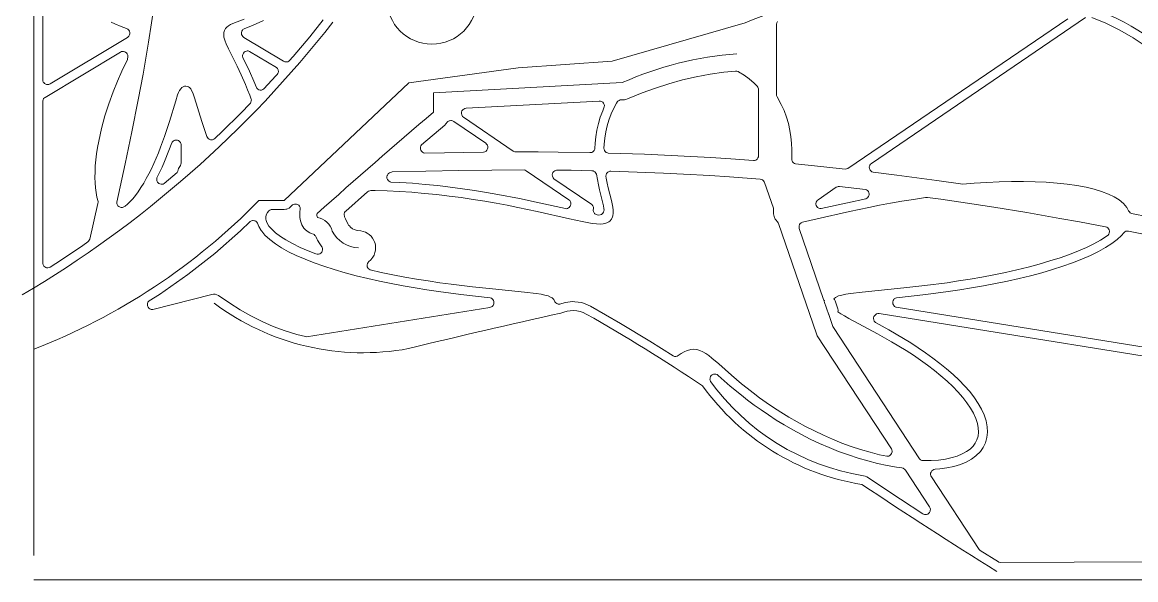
# Model space of a CAD drawing. Header units: inches. Extents: x 36 to 188, y -75 to 56.
# Drawn here: x 145.97 to 173.2, y 17.31 to 30.96 of the extents above; entities that cross this region are included whole.
import ezdxf

# ---------------------------------------------------------------- set-up
doc = ezdxf.new("R2010")
doc.units = ezdxf.units.IN
doc.layers.add('01_ORIGINAL_PLAN', color=7, linetype='Continuous', lineweight=20)
doc.layers.add('02_CONCEPT_CLOSED_AREAS', color=7, linetype='Continuous', lineweight=15)

# ---------------------------------------------------------------- blocks, each defined once
blk = doc.blocks.new('03_STARFISH')
at = {"layer": '01_ORIGINAL_PLAN'}
for p, q in [((36.248, 17.906), (36.248, 55.9)), ((71.442, 17.312), (36.248, 17.312))]:
    blk.add_line(p, q, dxfattribs=at)
for points in [[(53.65, 30.945, -0.14301), (60.243, 31.63, -0.286424), (65.36, 28.431), (66.481, 23.89, -0.272091), (64.9, 18.954), (63.661, 17.533)], [(53.65, 30.945), (50.4, 30.004), (48.095, 29.84), (45.427, 29.473), (42.376, 26.597), (41.758, 26.597, -0.10797), (36.248, 22.954)]]:
    blk.add_lwpolyline(points, format="xyb", dxfattribs=at)
blk.add_lwpolyline([(46.027, 28.759), (46.027, 29.23), (50.643, 29.479)], dxfattribs=at)
blk.add_circle((45.989, 31.521), 1.1, dxfattribs=at)
for centre, radius, start, end in [((22.02, 47.825), 27.364, 300.648, 321.9453), ((54.073, 21.787), 8.422, 94.2501, 114.0352), ((177.596, -125.015), 202.378, 130.55026, 131.62005), ((43.293, 26.24), 0.119, 162.5746, 211.3187), ((43.119, 25.741), 0.443, 13.2811, 80.611), ((44.225, 26.196), 0.761, 207.5896, 267.5639), ((44.306, 28.951), 6.083, 233.183, 280.5392), ((83.889, -134.15), 161.762, 102.40484, 103.75801), ((49.433, 23.211), 0.689, 61.2688, 115.2094), ((27.349, -15.654), 45.391, 56.1832, 60.407), ((57.468, 25.543), 5.979, 215.6658, 260.7622), ((129.159, 128.7), 131.041, 236.3299, 238.04792)]:
    blk.add_arc(centre, radius, start, end, dxfattribs=at)
at = {"layer": '02_CONCEPT_CLOSED_AREAS'}
for points in [[(38.147, 30.958), (38.233, 30.917), (38.386, 30.853), (38.521, 30.802), (38.549, 30.787), (38.572, 30.765), (38.589, 30.739), (38.598, 30.708), (38.599, 30.677), (38.591, 30.646), (38.576, 30.618), (38.554, 30.595), (38.541, 30.586), (36.65, 29.45), (36.621, 29.437), (36.589, 29.432), (36.574, 29.433), (36.558, 29.436), (36.529, 29.448), (36.515, 29.457), (36.493, 29.479), (36.484, 29.492), (36.472, 29.521), (36.468, 29.552), (36.469, 37.676)], [(43.33, 31.014), (42.999, 30.601), (42.593, 30.118), (42.501, 30.015), (42.489, 30.006), (42.462, 29.992), (42.448, 29.988), (42.418, 29.985), (42.388, 29.99), (42.36, 30.002), (41.388, 30.586), (41.363, 30.606), (41.345, 30.632), (41.333, 30.661), (41.33, 30.693), (41.331, 30.708), (41.34, 30.739), (41.357, 30.765), (41.368, 30.777), (41.394, 30.795), (41.619, 30.884), (41.779, 30.956), (41.869, 31.002)], [(41.393, 31.031), (41.157, 30.944), (41.064, 30.902), (41.013, 30.872), (40.973, 30.839), (40.94, 30.803), (40.914, 30.755), (40.899, 30.703), (40.896, 30.64), (40.903, 30.591), (40.914, 30.543), (40.93, 30.495), (40.955, 30.433), (41.012, 30.309), (41.223, 29.886), (41.324, 29.672), (41.429, 29.434), (41.481, 29.306), (41.534, 29.171), (41.569, 29.075), (41.572, 29.061), (41.571, 29.031), (41.563, 29.002), (41.548, 28.976), (41.308, 28.726), (40.861, 28.285), (40.678, 28.113), (40.652, 28.094), (40.622, 28.083), (40.607, 28.08), (40.575, 28.082), (40.544, 28.092), (40.518, 28.109), (40.496, 28.133), (40.482, 28.161), (40.36, 28.532), (40.184, 29.108), (40.14, 29.229), (40.112, 29.287), (40.088, 29.326), (40.059, 29.357), (40.033, 29.377), (40.003, 29.388), (39.968, 29.395), (39.939, 29.392), (39.903, 29.38), (39.876, 29.362), (39.845, 29.331), (39.817, 29.287), (39.792, 29.236), (39.769, 29.177), (39.722, 29.033), (39.569, 28.532), (39.447, 28.159), (39.351, 27.898), (39.298, 27.763), (39.187, 27.502), (39.127, 27.372), (39.066, 27.25), (39.003, 27.131), (38.939, 27.017), (38.873, 26.91), (38.804, 26.807), (38.737, 26.716), (38.675, 26.639), (38.61, 26.568), (38.54, 26.501), (38.488, 26.458), (38.453, 26.436), (38.423, 26.426), (38.391, 26.424), (38.361, 26.431), (38.332, 26.445), (38.309, 26.466), (38.292, 26.493), (38.282, 26.523), (38.281, 26.555), (38.487, 27.49), (38.652, 28.274), (38.807, 29.059), (38.924, 29.687), (39.059, 30.473), (39.134, 30.944), (39.182, 31.259)], [(61.542, 31.044), (56.161, 27.377), (56.128, 27.366), (56.095, 27.365), (55.575, 27.42), (54.886, 27.488), (54.857, 27.498), (54.832, 27.515), (54.812, 27.538), (54.798, 27.565), (54.794, 27.58), (54.792, 27.611), (54.795, 27.683), (54.796, 27.834), (54.787, 27.998), (54.771, 28.156), (54.745, 28.311), (54.707, 28.478), (54.66, 28.637), (54.601, 28.794), (54.531, 28.948), (54.431, 29.13), (54.421, 29.163), (54.42, 30.91), (54.425, 30.943), (54.438, 30.973)], [(62.13, 31.073), (62.473, 30.933), (62.813, 30.767), (63.139, 30.579), (63.459, 30.363)], [(64.346, 26.03), (63.1, 26.279), (63.072, 26.293), (63.048, 26.314), (63.031, 26.34), (62.988, 26.422), (62.905, 26.522), (62.803, 26.607), (62.676, 26.685), (62.535, 26.753), (62.369, 26.816), (62.188, 26.87), (61.991, 26.917), (61.767, 26.96), (61.531, 26.994), (61.28, 27.021), (61.017, 27.04), (60.743, 27.053), (60.46, 27.059), (60.165, 27.058), (59.865, 27.05), (59.562, 27.036), (59.256, 27.016), (58.977, 26.993), (58.338, 27.085), (57.851, 27.152), (57.363, 27.215), (56.778, 27.288), (56.75, 27.299), (56.725, 27.317), (56.705, 27.341), (56.698, 27.354), (56.689, 27.384), (56.688, 27.414), (56.694, 27.444), (56.7, 27.458), (56.717, 27.484), (56.74, 27.504), (61.977, 31.074)], [(66.243, 22.549), (57.347, 23.982), (57.333, 23.987), (57.306, 24.003), (57.284, 24.026), (57.276, 24.04), (57.265, 24.069), (57.262, 24.1), (57.263, 24.116), (57.272, 24.146), (57.289, 24.172), (57.299, 24.184), (57.325, 24.202), (57.354, 24.213), (58.069, 24.293), (58.618, 24.365), (58.904, 24.407), (59.191, 24.453), (59.484, 24.505), (59.776, 24.56), (60.066, 24.62), (60.352, 24.685), (60.631, 24.753), (60.905, 24.826), (61.168, 24.903), (61.42, 24.984), (61.66, 25.07), (61.888, 25.159), (62.094, 25.249), (62.29, 25.344), (62.463, 25.441), (62.619, 25.542), (62.753, 25.644), (62.857, 25.739), (62.912, 25.804), (62.936, 25.825), (62.964, 25.84), (62.979, 25.844), (63.011, 25.846), (63.027, 25.844), (64.096, 25.632)], [(63.506, 17.752), (59.891, 17.735), (59.859, 17.744), (59.844, 17.752), (59.399, 18.031), (59.373, 18.054), (58.206, 19.83), (58.192, 19.858), (58.186, 19.889), (58.188, 19.92), (58.198, 19.949), (58.206, 19.963), (58.216, 19.975), (58.239, 19.996), (58.267, 20.01), (58.297, 20.016), (58.412, 20.024), (58.587, 20.049), (58.756, 20.085), (58.916, 20.133), (59.059, 20.193), (59.187, 20.264), (59.296, 20.344), (59.404, 20.452), (59.473, 20.548), (59.53, 20.665), (59.565, 20.79), (59.58, 20.922), (59.573, 21.058), (59.545, 21.198), (59.496, 21.346), (59.432, 21.488), (59.351, 21.63), (59.259, 21.766), (59.143, 21.916), (59.02, 22.057), (58.886, 22.196), (58.736, 22.338), (58.578, 22.476), (58.414, 22.609), (58.244, 22.739), (58.065, 22.867), (57.885, 22.99), (57.703, 23.108), (57.522, 23.22), (57.345, 23.326), (57.168, 23.428), (56.84, 23.61), (56.828, 23.62), (56.808, 23.645), (56.795, 23.674), (56.791, 23.706), (56.792, 23.722), (56.8, 23.753), (56.807, 23.767), (56.827, 23.792), (56.853, 23.811), (56.867, 23.818), (56.898, 23.826), (56.93, 23.825), (66.251, 22.325)]]:
    blk.add_lwpolyline(points, dxfattribs=at)
for points in [[(37.823, 26.568), (37.824, 26.553), (37.821, 26.523), (37.618, 25.649), (37.608, 25.622), (37.592, 25.598), (37.571, 25.579), (37.451, 25.494), (36.93, 25.142), (36.652, 24.965), (36.623, 24.951), (36.592, 24.946), (36.56, 24.949), (36.545, 24.954), (36.517, 24.969), (36.494, 24.991), (36.477, 25.019), (36.469, 25.05), (36.468, 25.066), (36.468, 29.016), (36.469, 29.031), (36.477, 29.061), (36.492, 29.088), (36.513, 29.11), (36.526, 29.119), (38.37, 30.227), (38.4, 30.24), (38.432, 30.244), (38.448, 30.243), (38.479, 30.235), (38.506, 30.218), (38.518, 30.207), (38.537, 30.182), (38.549, 30.152), (38.552, 30.12), (38.539, 30.046), (38.405, 29.763), (38.297, 29.518), (38.19, 29.251), (38.086, 28.964), (38.037, 28.815), (37.99, 28.663), (37.947, 28.511), (37.907, 28.356), (37.871, 28.2), (37.838, 28.045), (37.81, 27.889), (37.787, 27.734), (37.769, 27.587), (37.756, 27.441), (37.748, 27.298), (37.746, 27.158), (37.75, 27.026), (37.758, 26.906), (37.773, 26.791), (37.794, 26.68)], [(41.366, 30.096), (41.359, 30.126), (41.359, 30.141), (41.365, 30.172), (41.378, 30.2), (41.398, 30.223), (41.423, 30.241), (41.452, 30.252), (41.467, 30.254), (41.498, 30.254), (41.527, 30.245), (42.188, 29.848), (42.21, 29.824), (42.225, 29.796), (42.23, 29.781), (42.233, 29.748), (42.227, 29.717), (42.221, 29.702), (42.203, 29.675), (42.174, 29.642), (41.879, 29.325), (41.852, 29.308), (41.821, 29.299), (41.789, 29.298), (41.758, 29.306), (41.73, 29.322), (41.707, 29.345), (41.698, 29.359), (41.632, 29.519), (41.524, 29.762)], [(50.297, 27.756), (50.281, 27.76), (50.252, 27.773), (50.228, 27.793), (50.209, 27.819), (50.199, 27.849), (50.196, 27.865), (50.201, 27.974), (50.216, 28.121), (50.241, 28.276), (50.275, 28.423), (50.316, 28.561), (50.372, 28.712), (50.436, 28.851), (50.505, 28.979), (50.528, 29.014), (50.539, 29.026), (50.566, 29.044), (50.597, 29.055), (50.697, 29.062), (50.736, 29.069), (50.776, 29.08), (51.135, 29.23), (51.454, 29.348), (51.783, 29.454), (52.12, 29.547), (52.456, 29.624), (52.791, 29.685), (53.133, 29.733), (53.416, 29.761), (53.447, 29.76), (53.476, 29.751), (53.49, 29.743), (53.624, 29.66), (53.746, 29.572), (53.874, 29.464), (53.944, 29.394), (53.964, 29.369), (53.971, 29.355), (53.979, 29.324), (53.98, 29.309), (53.98, 27.693), (53.976, 27.663), (53.965, 27.635), (53.947, 27.61), (53.936, 27.6), (53.91, 27.584), (53.881, 27.575), (53.851, 27.573), (53.3, 27.613), (52.813, 27.645), (52.325, 27.673), (51.838, 27.698), (51.187, 27.726)], [(49.974, 27.864), (49.97, 27.849), (49.957, 27.821), (49.938, 27.798), (49.913, 27.78), (49.899, 27.773), (49.869, 27.766), (49.853, 27.766), (49.075, 27.778), (48.588, 27.782), (48.048, 27.783), (48.019, 27.786), (47.992, 27.797), (47.98, 27.804), (46.763, 28.633), (46.74, 28.654), (46.731, 28.667), (46.717, 28.695), (46.711, 28.726), (46.714, 28.757), (46.724, 28.786), (46.732, 28.8), (46.753, 28.823), (46.766, 28.833), (46.794, 28.846), (46.825, 28.852), (50.081, 29.028), (50.112, 29.026), (50.127, 29.021), (50.154, 29.008), (50.166, 28.999), (50.187, 28.976), (50.195, 28.963), (50.201, 28.948), (50.207, 28.918), (50.206, 28.888), (50.197, 28.859), (50.166, 28.789), (50.108, 28.632), (50.062, 28.478), (50.026, 28.319), (49.998, 28.15), (49.982, 27.997)], [(45.815, 27.756), (45.785, 27.763), (45.757, 27.778), (45.735, 27.799), (45.718, 27.825), (45.709, 27.855), (45.707, 27.87), (45.71, 27.901), (45.721, 27.93), (45.738, 27.956), (46.301, 28.441), (46.331, 28.47), (46.37, 28.516), (46.382, 28.526), (46.408, 28.541), (46.422, 28.546), (46.452, 28.551), (46.467, 28.551), (46.496, 28.544), (46.523, 28.53), (47.305, 27.998), (47.328, 27.977), (47.346, 27.95), (47.355, 27.919), (47.357, 27.903), (47.356, 27.887), (47.349, 27.856), (47.334, 27.828), (47.312, 27.805), (47.299, 27.796), (47.285, 27.789), (47.254, 27.78)], [(39.441, 27.011), (39.413, 26.998), (39.398, 26.994), (39.367, 26.993), (39.337, 27), (39.309, 27.014), (39.297, 27.024), (39.277, 27.047), (39.264, 27.075), (39.26, 27.09), (39.258, 27.121), (39.264, 27.151), (39.387, 27.409), (39.447, 27.546), (39.556, 27.817), (39.628, 28.01), (39.636, 28.024), (39.658, 28.047), (39.685, 28.064), (39.7, 28.07), (39.731, 28.075), (39.763, 28.072), (39.793, 28.06), (39.818, 28.041), (39.838, 28.016), (39.85, 27.987), (39.854, 27.971), (39.855, 27.512), (39.85, 27.48), (39.838, 27.451), (39.804, 27.401), (39.793, 27.374), (39.775, 27.309), (39.756, 27.281)], [(44.482, 24.896), (44.454, 24.911), (44.431, 24.933), (44.422, 24.945), (44.409, 24.974), (44.404, 25.005), (44.404, 25.021), (44.412, 25.052), (44.427, 25.08), (44.437, 25.092), (44.494, 25.143), (44.521, 25.174), (44.545, 25.207), (44.574, 25.26), (44.596, 25.319), (44.608, 25.379), (44.612, 25.42), (44.611, 25.461), (44.607, 25.502), (44.598, 25.542), (44.586, 25.581), (44.569, 25.619), (44.538, 25.673), (44.5, 25.721), (44.454, 25.763), (44.403, 25.798), (44.367, 25.817), (44.308, 25.839), (44.248, 25.851), (44.157, 25.862), (44.114, 25.874), (44.088, 25.884), (44.049, 25.904), (44.001, 25.94), (43.97, 25.971), (43.951, 25.993), (43.932, 26.023), (43.879, 26.148), (43.852, 26.198), (43.847, 26.212), (43.841, 26.242), (43.844, 26.272), (43.854, 26.301), (43.871, 26.326), (43.882, 26.337), (44.417, 26.808), (44.441, 26.825), (44.468, 26.835), (44.497, 26.838), (44.598, 26.838), (44.896, 26.83), (45.196, 26.816), (45.499, 26.796), (45.803, 26.77), (46.106, 26.74), (46.408, 26.704), (46.708, 26.665), (46.999, 26.622), (47.285, 26.575), (47.563, 26.527), (47.832, 26.477), (48.09, 26.426), (48.567, 26.325), (49.355, 26.145), (49.661, 26.078), (49.789, 26.053), (49.907, 26.034), (50.011, 26.022), (50.103, 26.018), (50.175, 26.022), (50.242, 26.037), (50.268, 26.046), (50.318, 26.073), (50.34, 26.091), (50.381, 26.137), (50.407, 26.192), (50.414, 26.22), (50.423, 26.288), (50.422, 26.354), (50.412, 26.431), (50.378, 26.597), (50.303, 26.905), (50.277, 27.021), (50.253, 27.144), (50.246, 27.189), (50.25, 27.222), (50.262, 27.252), (50.27, 27.266), (50.293, 27.288), (50.307, 27.297), (50.337, 27.309), (50.369, 27.313), (51.009, 27.292), (51.655, 27.266), (52.14, 27.243), (52.785, 27.206), (53.27, 27.174), (54.021, 27.119), (54.051, 27.112), (54.079, 27.099), (54.102, 27.078), (54.119, 27.052), (54.125, 27.038), (54.341, 26.405), (54.348, 26.372), (54.347, 26.269), (54.359, 26.2), (54.388, 26.137), (54.402, 26.119), (54.446, 26.073), (54.462, 26.049), (54.468, 26.035), (55.392, 23.329), (55.402, 23.303), (55.416, 23.279), (57.227, 20.52), (57.24, 20.492), (57.246, 20.461), (57.246, 20.445), (57.24, 20.415), (57.233, 20.4), (57.216, 20.374), (57.192, 20.354), (57.163, 20.34), (57.132, 20.335), (57.116, 20.335), (56.936, 20.373), (56.707, 20.432), (56.475, 20.5), (56.244, 20.576), (56.017, 20.659), (55.785, 20.752), (55.564, 20.849), (55.343, 20.953), (55.126, 21.063), (54.92, 21.174), (54.719, 21.29), (54.524, 21.41), (54.342, 21.527), (54.164, 21.649), (54, 21.766), (53.844, 21.884), (53.697, 21.999), (53.56, 22.111), (53.313, 22.322), (53.007, 22.594), (52.837, 22.739), (52.762, 22.797), (52.691, 22.847), (52.619, 22.889), (52.544, 22.923), (52.469, 22.944), (52.392, 22.952), (52.319, 22.947), (52.295, 22.943), (52.236, 22.926), (52.161, 22.894), (52.086, 22.852), (52.011, 22.8), (51.984, 22.786), (51.954, 22.779), (51.938, 22.779), (51.922, 22.78), (51.892, 22.79), (51.318, 23.151), (50.598, 23.586), (49.87, 24.008), (49.695, 24.08), (49.671, 24.089), (49.646, 24.094), (49.487, 24.118), (49.435, 24.119), (49.249, 24.102), (49.12, 24.061), (49.089, 24.059), (49.073, 24.061), (49.044, 24.072), (49.018, 24.089), (48.997, 24.112), (48.976, 24.157), (48.967, 24.17), (48.927, 24.209), (48.909, 24.223), (48.831, 24.259), (48.755, 24.28), (48.662, 24.3), (48.542, 24.318), (48.257, 24.352), (47.468, 24.43), (46.985, 24.481), (46.458, 24.545), (46.181, 24.583), (45.898, 24.625), (45.614, 24.67), (45.324, 24.721), (45.037, 24.776), (44.751, 24.835)], [(44.986, 27.047), (44.971, 27.051), (44.942, 27.065), (44.929, 27.074), (44.908, 27.098), (44.9, 27.111), (44.89, 27.141), (44.888, 27.173), (44.894, 27.204), (44.9, 27.218), (44.917, 27.245), (44.929, 27.256), (44.952, 27.274), (44.966, 27.282), (44.997, 27.292), (45.014, 27.294), (45.838, 27.316), (46.646, 27.331), (47.454, 27.341), (48.243, 27.342), (48.27, 27.335), (48.296, 27.322), (49.335, 26.613), (49.359, 26.592), (49.376, 26.566), (49.386, 26.536), (49.387, 26.504), (49.381, 26.474), (49.374, 26.459), (49.366, 26.446), (49.345, 26.422), (49.332, 26.413), (49.303, 26.4), (49.272, 26.394), (49.256, 26.395), (48.616, 26.54), (48.133, 26.642), (47.603, 26.743), (47.322, 26.792), (47.033, 26.839), (46.737, 26.883), (46.437, 26.922), (46.13, 26.959), (45.822, 26.99), (45.516, 27.015), (45.208, 27.036)], [(50.035, 26.242), (50.005, 26.252), (49.978, 26.269), (49.967, 26.28), (49.949, 26.307), (49.943, 26.322), (49.937, 26.353), (49.942, 26.404), (49.939, 26.432), (49.926, 26.465), (49.902, 26.493), (48.972, 27.128), (48.952, 27.151), (48.945, 27.165), (48.935, 27.194), (48.932, 27.224), (48.937, 27.254), (48.943, 27.268), (48.95, 27.282), (48.97, 27.305), (48.994, 27.323), (49.008, 27.33), (49.038, 27.337), (49.393, 27.334), (49.9, 27.324), (49.93, 27.32), (49.944, 27.315), (49.97, 27.3), (49.982, 27.29), (50, 27.266), (50.013, 27.239), (50.061, 26.977), (50.088, 26.856), (50.182, 26.467), (50.195, 26.397), (50.199, 26.358), (50.198, 26.342), (50.189, 26.311), (50.172, 26.283), (50.149, 26.261), (50.135, 26.253), (50.105, 26.242), (50.073, 26.239)], [(55.513, 26.395), (55.481, 26.396), (55.451, 26.405), (55.424, 26.422), (55.403, 26.446), (55.388, 26.474), (55.382, 26.504), (55.381, 26.52), (55.387, 26.551), (55.401, 26.58), (55.41, 26.592), (55.434, 26.613), (55.879, 26.917), (55.909, 26.932), (55.926, 26.936), (55.959, 26.937), (56.591, 26.865), (56.619, 26.854), (56.644, 26.836), (56.664, 26.812), (56.676, 26.784), (56.682, 26.754), (56.681, 26.739), (56.675, 26.709), (56.669, 26.695), (56.661, 26.681), (56.641, 26.658), (56.628, 26.649), (56.601, 26.635), (56.155, 26.54)], [(42.002, 26.344), (42.026, 26.362), (42.054, 26.373), (42.069, 26.376), (42.376, 26.377), (42.415, 26.38), (42.438, 26.385), (42.457, 26.392), (42.494, 26.411), (42.527, 26.437), (42.581, 26.486), (42.595, 26.495), (42.625, 26.506), (42.641, 26.508), (42.673, 26.507), (42.703, 26.496), (42.73, 26.479), (42.751, 26.455), (42.765, 26.426), (42.769, 26.41), (42.77, 26.378), (42.76, 26.322), (42.755, 26.277), (42.756, 26.187), (42.765, 26.131), (42.78, 26.075), (42.811, 26), (42.832, 25.96), (42.86, 25.92), (42.896, 25.879), (42.927, 25.852), (42.96, 25.827), (43.001, 25.804), (43.038, 25.787), (43.093, 25.768), (43.106, 25.761), (43.129, 25.741), (43.139, 25.73), (43.147, 25.717), (43.172, 25.659), (43.191, 25.624), (43.244, 25.538), (43.299, 25.463), (43.306, 25.449), (43.315, 25.419), (43.316, 25.387), (43.308, 25.357), (43.293, 25.329), (43.271, 25.307), (43.244, 25.29), (43.214, 25.282), (43.183, 25.281), (43.152, 25.289), (42.964, 25.362), (42.768, 25.448), (42.58, 25.54), (42.418, 25.631), (42.284, 25.716), (42.167, 25.805), (42.073, 25.89), (42.004, 25.97), (41.953, 26.054), (41.934, 26.108), (41.927, 26.137), (41.925, 26.183), (41.936, 26.24), (41.965, 26.299)], [(55.712, 23.752), (55.706, 23.787), (55.698, 23.793), (55.585, 24.125), (55.588, 24.135), (55.576, 24.154), (55.57, 24.168), (54.974, 25.913), (54.97, 25.928), (54.968, 25.96), (54.97, 25.975), (54.98, 26.005), (54.998, 26.031), (55.009, 26.042), (55.021, 26.052), (55.05, 26.066), (55.413, 26.145), (56.202, 26.325), (56.679, 26.426), (56.936, 26.477), (57.206, 26.527), (57.484, 26.575), (57.77, 26.622), (58.061, 26.665), (58.115, 26.671), (58.438, 26.626), (58.923, 26.556), (59.731, 26.431), (60.539, 26.298), (61.347, 26.158), (61.832, 26.07), (62.465, 25.952), (62.494, 25.943), (62.52, 25.926), (62.541, 25.904), (62.555, 25.877), (62.562, 25.847), (62.563, 25.831), (62.558, 25.801), (62.546, 25.773), (62.527, 25.749), (62.515, 25.739), (62.485, 25.716), (62.345, 25.627), (62.183, 25.537), (62.001, 25.448), (61.801, 25.361), (61.583, 25.275), (61.353, 25.194), (61.103, 25.114), (60.845, 25.038), (60.577, 24.966), (60.3, 24.898), (60.018, 24.835), (59.732, 24.776), (59.444, 24.721), (59.155, 24.67), (58.871, 24.625), (58.588, 24.583), (58.042, 24.511), (57.535, 24.454), (56.513, 24.353), (56.224, 24.318), (56.11, 24.3), (56.016, 24.281), (55.938, 24.259), (55.86, 24.223), (55.821, 24.191), (55.838, 24.17), (55.854, 24.137), (55.917, 23.947), (55.924, 23.912), (55.924, 23.893), (55.92, 23.869), (55.992, 23.822), (56.081, 23.768), (56.183, 23.71), (56.891, 23.33), (57.233, 23.136), (57.41, 23.031), (57.588, 22.921), (57.765, 22.805), (57.941, 22.685), (58.113, 22.562), (58.28, 22.435), (58.44, 22.305), (58.591, 22.172), (58.728, 22.043), (58.857, 21.909), (58.973, 21.776), (59.076, 21.645), (59.163, 21.515), (59.235, 21.389), (59.295, 21.256), (59.333, 21.139), (59.354, 21.027), (59.359, 20.923), (59.348, 20.827), (59.321, 20.739), (59.28, 20.657), (59.225, 20.582), (59.153, 20.512), (59.065, 20.448), (58.96, 20.39), (58.839, 20.34), (58.711, 20.301), (58.549, 20.265), (58.382, 20.243), (58.203, 20.23), (58.019, 20.228), (57.989, 20.23), (57.973, 20.234), (57.943, 20.248), (57.919, 20.269), (55.808, 23.485), (55.794, 23.512)], [(39.164, 23.927), (39.133, 23.927), (39.118, 23.93), (39.089, 23.942), (39.065, 23.96), (39.046, 23.985), (39.039, 23.999), (39.034, 24.013), (39.029, 24.044), (39.033, 24.074), (39.044, 24.103), (39.062, 24.128), (39.073, 24.139), (39.326, 24.297), (40.015, 24.781), (40.679, 25.301), (41.305, 25.849), (41.545, 26.081), (41.573, 26.096), (41.604, 26.104), (41.62, 26.104), (41.652, 26.099), (41.667, 26.093), (41.681, 26.086), (41.706, 26.065), (41.724, 26.038), (41.754, 25.958), (41.813, 25.859), (41.826, 25.841), (41.906, 25.747), (42.024, 25.637), (42.159, 25.535), (42.312, 25.437), (42.483, 25.342), (42.671, 25.25), (42.885, 25.157), (43.109, 25.07), (43.346, 24.985), (43.601, 24.903), (43.864, 24.826), (44.138, 24.753), (44.418, 24.684), (44.704, 24.62), (44.994, 24.56), (45.284, 24.505), (45.577, 24.454), (45.866, 24.407), (46.151, 24.365), (46.7, 24.293), (47.415, 24.213), (47.444, 24.202), (47.458, 24.194), (47.48, 24.172), (47.497, 24.146), (47.502, 24.131), (47.507, 24.1), (47.504, 24.069), (47.493, 24.04), (47.485, 24.026), (47.463, 24.003), (47.45, 23.994), (47.422, 23.982), (47.406, 23.978), (42.925, 23.258), (42.893, 23.262), (42.685, 23.316), (42.398, 23.407), (42.11, 23.514), (41.833, 23.635), (41.562, 23.769), (41.302, 23.915), (41.045, 24.078), (40.769, 24.272), (40.731, 24.289), (40.69, 24.299), (40.647, 24.3), (40.606, 24.294)], [(52.806, 22.166), (52.794, 22.194), (52.79, 22.224), (52.791, 22.24), (52.794, 22.255), (52.805, 22.283), (52.823, 22.308), (52.847, 22.327), (52.875, 22.34), (52.89, 22.343), (52.905, 22.345), (52.936, 22.342), (52.965, 22.332), (52.99, 22.315), (53.288, 22.052), (53.559, 21.828), (53.709, 21.71), (53.87, 21.589), (54.04, 21.467), (54.218, 21.346), (54.409, 21.222), (54.604, 21.103), (54.813, 20.982), (55.026, 20.867), (55.243, 20.757), (55.472, 20.649), (55.703, 20.548), (55.938, 20.454), (56.175, 20.367), (56.414, 20.288), (56.652, 20.219), (56.889, 20.158), (57.124, 20.107), (57.352, 20.067), (57.487, 20.048), (57.515, 20.041), (57.528, 20.035), (57.552, 20.018), (57.571, 19.995), (58.162, 19.095), (58.176, 19.067), (58.182, 19.036), (58.18, 19.005), (58.176, 18.99), (58.162, 18.962), (58.141, 18.939), (58.129, 18.929), (58.116, 18.921), (58.086, 18.911), (58.071, 18.909), (58.04, 18.911), (58.01, 18.92), (57.997, 18.928), (57.448, 19.285), (56.628, 19.827), (56.59, 19.846), (56.549, 19.858), (56.259, 19.913), (55.982, 19.98), (55.715, 20.058), (55.448, 20.151), (55.186, 20.256), (54.93, 20.374), (54.68, 20.504), (54.437, 20.647), (54.201, 20.801), (53.973, 20.966), (53.753, 21.143), (53.542, 21.33), (53.34, 21.528), (53.147, 21.737), (52.96, 21.96)]]:
    blk.add_lwpolyline(points, close=True, dxfattribs=at)

msp = doc.modelspace()

# ---------------------------------------------------------------- block references
msp.add_blockref('03_STARFISH', (110, 0))

doc.saveas('drawing.dxf')
